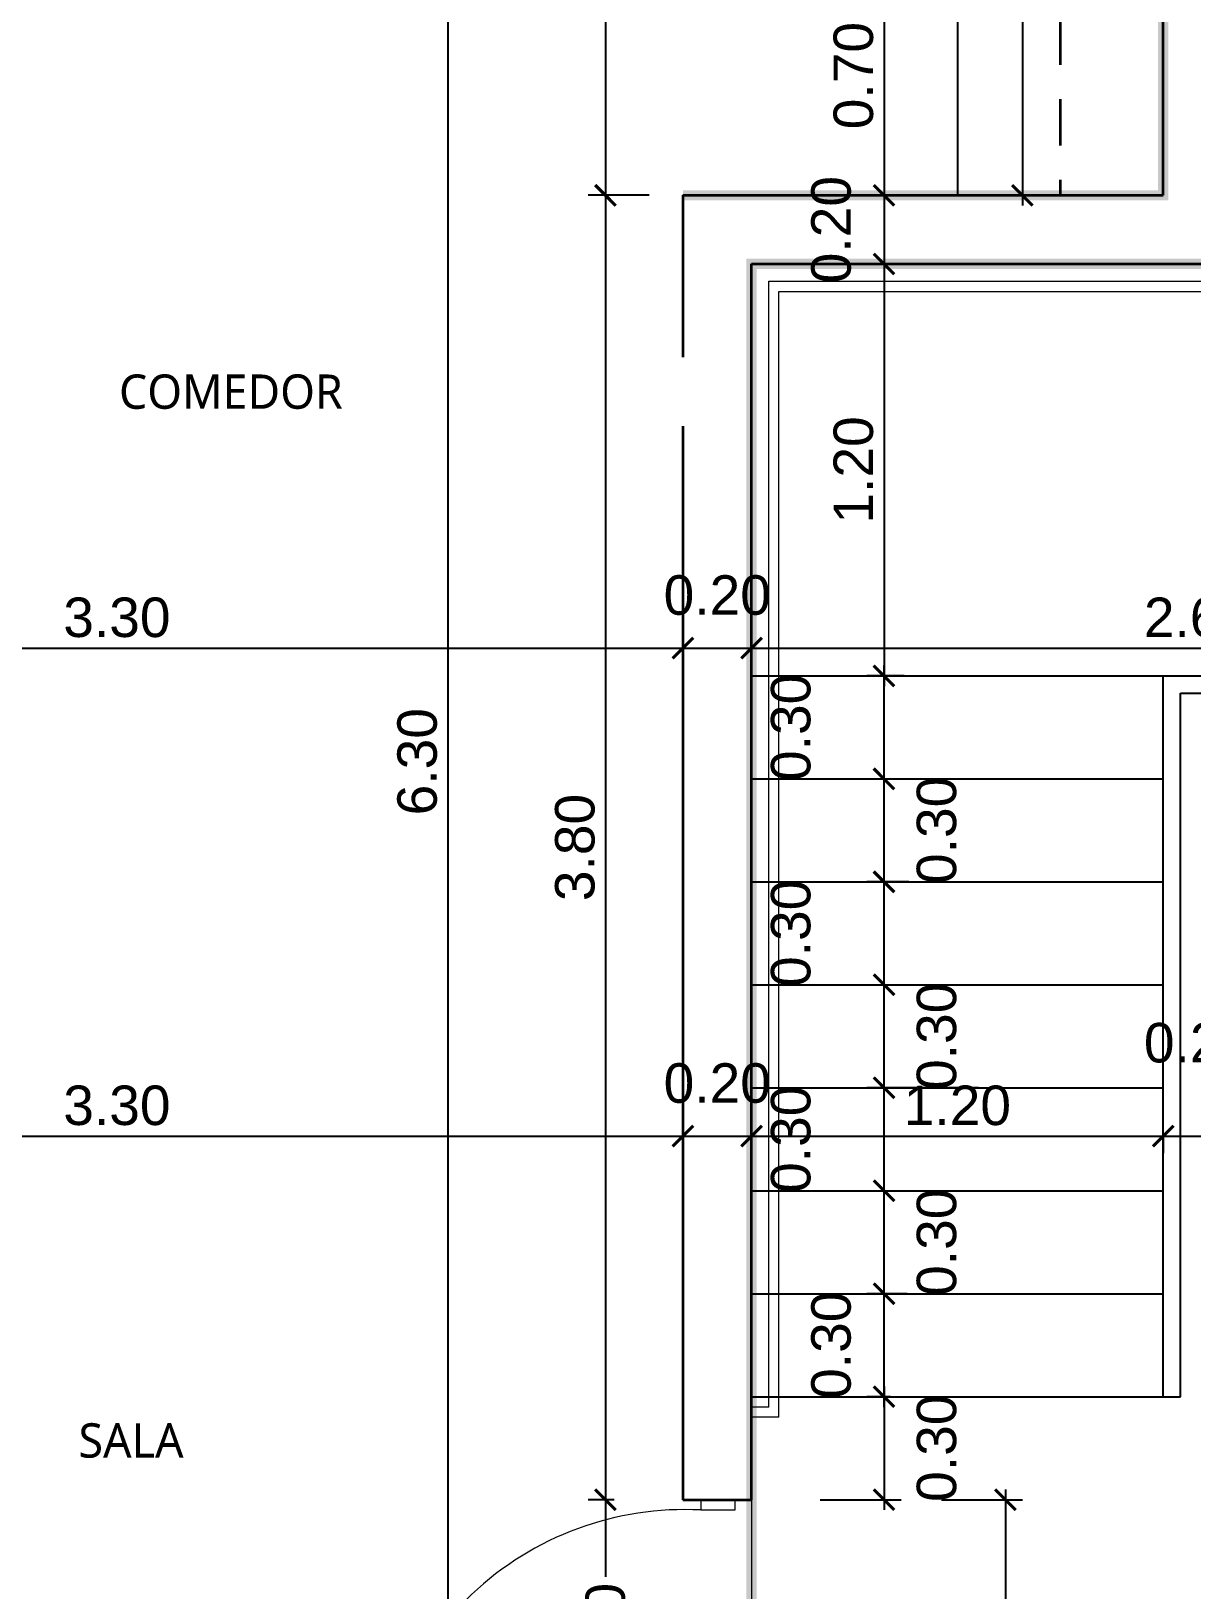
# Model space of a CAD drawing. Header units: feet. Extents: x -417 to 46, y -646 to -218.
# Drawn here: x -100.695 to -97.312, y -494.69 to -490.149 of the extents above; entities that cross this region are included whole.
import ezdxf

# ---------------------------------------------------------------- set-up
doc = ezdxf.new("R2010")
doc.units = ezdxf.units.FT
doc.header["$MEASUREMENT"] = 0
doc.linetypes.add('HIDDEN', pattern=[0.375, 0.25, -0.125])
for name, color, linetype in [('00-PISOS', 30, 'Continuous'), ('COCINA', 2, 'Continuous'), ('DIM', 10, 'Continuous'), ('escalera', 2, 'Continuous'), ('MB3', 8, 'Continuous')]:
    doc.layers.add(name, color=color, linetype=linetype)
for name, color, linetype, lineweight in [('A-WALL', 4, 'Continuous', 25), ('closet', 8, 'Continuous', 5), ('DIM-COTAS', 1, 'Continuous', 5), ('Piso', 8, 'Continuous', 9), ('puertas', 8, 'Continuous', 9), ('TXT', 2, 'Continuous', 9)]:
    doc.layers.add(name, color=color, linetype=linetype, lineweight=lineweight)
doc.styles.add('ads', font='trebuc.ttf', dxfattribs={"height": 0.14})
doc.styles.get("Standard").update_dxf_attribs({"font": 'arial.ttf', "height": 0.115})
doc.dimstyles.new('KEILY', dxfattribs={"dimtxt": 0.115, "dimasz": 0.06, "dimexe": 0.05, "dimexo": 0.2, "dimgap": 0.03, "dimtad": 1, "dimzin": 1, "dimdsep": 46, "dimtxsty": 'Standard', "dimblk": 'ARCHTICK', "dimcen": 2.5, "dimdle": 0.03, "dimclrd": 256, "dimclre": 256, "dimclrt": 7, "dimadec": 0, "dimazin": 0, "dimtfac": 1, "dimtmove": 2, "dimatfit": 3, "dimfxl": 0.2, "dimfxlon": 1, "dimtolj": 1, "dimtzin": 1, "dimarcsym": 0})

# ---------------------------------------------------------------- blocks, each defined once
blk = doc.blocks.new('A$C4D292AF4')
at = {"layer": 'puertas'}
for points in [[(0.03, 0.05), (0.07, 0.05), (0.07, 1.05), (0.03, 1.05)], [(0, 0), (0.03, 0), (0.03, 0.1), (0, 0.1)], [(0.97, 0), (1, 0), (1, 0.1), (0.97, 0.1)]]:
    blk.add_lwpolyline(points, close=True, dxfattribs=at)
blk.add_arc((0.0677, 0.1465), 0.9035, 357.0481, 89.8556, dxfattribs=at)
blk = doc.blocks.new('_ArchTick')
at = {"layer": 'DIM-COTAS', "color": 0, "const_width": 0.15}
blk.add_lwpolyline([(-0.5, -0.5), (0.5, 0.5)], dxfattribs=at)
blk = doc.blocks.new('*D1557')
at = {"layer": 'Defpoints', "color": 0, "transparency": 16777216}
for p in [(-100.5954, -489.1275), (-99.4809, -495.4275), (-99.2904, -495.4275)]:
    blk.add_point(p, dxfattribs=at)
at = {"layer": 'DIM', "lineweight": -2, "transparency": 16777216}
for p, q in [((-99.6809, -489.1275), (-99.4309, -489.1275)), ((-99.4809, -489.0975), (-99.4809, -495.4575)), ((-99.4809, -495.4275), (-99.5309, -495.4275))]:
    blk.add_line(p, q, dxfattribs=at)
at = {"layer": 'DIM', "lineweight": -2, "transparency": 16777216, "xscale": 0.06, "yscale": 0.06, "zscale": 0.06}
for p, rotation in [((-99.4809, -489.1275), 90), ((-99.4809, -495.4275), 270)]:
    blk.add_blockref('_ArchTick', p, dxfattribs=dict(at, rotation=rotation))
at = {"layer": 'DIM', "color": 7, "transparency": 16777216, "insert": (-99.5696, -492.2775), "char_height": 0.115, "attachment_point": 5, "rotation": 90}
blk.add_mtext('\\A1;6.30', dxfattribs=at)
blk = doc.blocks.new('*D1558')
at = {"layer": 'Defpoints', "color": 0, "transparency": 16777216}
for p in [(-98.8954, -487.2275), (-99.0212, -490.6275), (-98.6936, -490.6275)]:
    blk.add_point(p, dxfattribs=at)
at = {"layer": 'DIM', "lineweight": -2, "transparency": 16777216}
for p, q in [((-99.0212, -487.2275), (-99.0712, -487.2275)), ((-99.0212, -487.1975), (-99.0212, -490.6575)), ((-98.8936, -490.6275), (-99.0712, -490.6275))]:
    blk.add_line(p, q, dxfattribs=at)
at = {"layer": 'DIM', "lineweight": -2, "transparency": 16777216, "xscale": 0.06, "yscale": 0.06, "zscale": 0.06}
for p, rotation in [((-99.0212, -487.2275), 90), ((-99.0212, -490.6275), 270)]:
    blk.add_blockref('_ArchTick', p, dxfattribs=dict(at, rotation=rotation))
at = {"layer": 'DIM', "color": 7, "transparency": 16777216, "insert": (-99.1099, -488.9275), "char_height": 0.115, "attachment_point": 5, "rotation": 90}
blk.add_mtext('\\A1;3.40', dxfattribs=at)
blk = doc.blocks.new('*D1559')
at = {"layer": 'Defpoints', "color": 0, "transparency": 16777216}
for p in [(-98.6936, -490.6275), (-99.0212, -494.4275), (-98.7954, -494.4275)]:
    blk.add_point(p, dxfattribs=at)
at = {"layer": 'DIM', "lineweight": -2, "transparency": 16777216}
for p, q in [((-98.8936, -490.6275), (-99.0712, -490.6275)), ((-99.0212, -490.5975), (-99.0212, -494.4575)), ((-98.9954, -494.4275), (-99.0712, -494.4275))]:
    blk.add_line(p, q, dxfattribs=at)
at = {"layer": 'DIM', "lineweight": -2, "transparency": 16777216, "xscale": 0.06, "yscale": 0.06, "zscale": 0.06}
for p, rotation in [((-99.0212, -490.6275), 90), ((-99.0212, -494.4275), 270)]:
    blk.add_blockref('_ArchTick', p, dxfattribs=dict(at, rotation=rotation))
at = {"layer": 'DIM', "color": 7, "transparency": 16777216, "insert": (-99.1099, -492.5275), "char_height": 0.115, "attachment_point": 5, "rotation": 90}
blk.add_mtext('\\A1;3.80', dxfattribs=at)
blk = doc.blocks.new('*D1560')
at = {"layer": 'Defpoints', "color": 0, "transparency": 16777216}
for p in [(-98.7954, -494.4275), (-99.0212, -495.4275), (-98.8085, -495.4275)]:
    blk.add_point(p, dxfattribs=at)
at = {"layer": 'DIM', "lineweight": -2, "transparency": 16777216}
for p, q in [((-99.0212, -494.3975), (-99.0212, -494.6526)), ((-98.9954, -494.4275), (-99.0712, -494.4275)), ((-99.0212, -495.4575), (-99.0212, -495.0001)), ((-99.0085, -495.4275), (-99.0712, -495.4275))]:
    blk.add_line(p, q, dxfattribs=at)
at = {"layer": 'DIM', "lineweight": -2, "transparency": 16777216, "xscale": 0.06, "yscale": 0.06, "zscale": 0.06}
for p, rotation in [((-99.0212, -494.4275), 90), ((-99.0212, -495.4275), 270)]:
    blk.add_blockref('_ArchTick', p, dxfattribs=dict(at, rotation=rotation))
at = {"layer": 'DIM', "color": 7, "transparency": 16777216, "insert": (-99.0212, -494.8263), "char_height": 0.115, "attachment_point": 5, "rotation": 90}
blk.add_mtext('\\A1;1.00', dxfattribs=at)
blk = doc.blocks.new('*D1567')
at = {"layer": 'Defpoints', "color": 0, "transparency": 16777216}
for p in [(-97.9954, -489.9302), (-98.2093, -490.6275), (-97.9954, -490.6275)]:
    blk.add_point(p, dxfattribs=at)
at = {"layer": 'DIM', "lineweight": -2, "transparency": 16777216}
for p, q in [((-98.2093, -489.9002), (-98.2093, -490.6575)), ((-98.1954, -489.9302), (-98.2593, -489.9302)), ((-98.1954, -490.6275), (-98.2593, -490.6275))]:
    blk.add_line(p, q, dxfattribs=at)
at = {"layer": 'DIM', "lineweight": -2, "transparency": 16777216, "xscale": 0.06, "yscale": 0.06, "zscale": 0.06}
for p, rotation in [((-98.2093, -489.9302), 90), ((-98.2093, -490.6275), 270)]:
    blk.add_blockref('_ArchTick', p, dxfattribs=dict(at, rotation=rotation))
at = {"layer": 'DIM', "color": 7, "transparency": 16777216, "insert": (-98.2981, -490.2788), "char_height": 0.115, "attachment_point": 5, "rotation": 90}
blk.add_mtext('\\A1;0.70', dxfattribs=at)
blk = doc.blocks.new('*D1568')
at = {"layer": 'Defpoints', "color": 0, "transparency": 16777216}
for p in [(-97.9954, -490.6275), (-98.2093, -490.8275), (-97.9904, -490.8275)]:
    blk.add_point(p, dxfattribs=at)
at = {"layer": 'DIM', "lineweight": -2, "transparency": 16777216}
for p, q in [((-98.1954, -490.6275), (-98.2593, -490.6275)), ((-98.2093, -490.5975), (-98.2093, -490.8575)), ((-98.1904, -490.8275), (-98.2593, -490.8275))]:
    blk.add_line(p, q, dxfattribs=at)
at = {"layer": 'DIM', "lineweight": -2, "transparency": 16777216, "xscale": 0.06, "yscale": 0.06, "zscale": 0.06}
for p, rotation in [((-98.2093, -490.6275), 90), ((-98.2093, -490.8275), 270)]:
    blk.add_blockref('_ArchTick', p, dxfattribs=dict(at, rotation=rotation))
at = {"layer": 'DIM', "color": 7, "transparency": 16777216, "insert": (-98.3631, -490.7275), "char_height": 0.115, "attachment_point": 5, "rotation": 90}
blk.add_mtext('\\A1;0.20', dxfattribs=at)
blk = doc.blocks.new('*D1569')
at = {"layer": 'Defpoints', "color": 0, "transparency": 16777216}
for p in [(-97.9904, -490.8275), (-98.2093, -492.0275), (-97.9502, -492.0275)]:
    blk.add_point(p, dxfattribs=at)
at = {"layer": 'DIM', "lineweight": -2, "transparency": 16777216}
for p, q in [((-98.2093, -490.7975), (-98.2093, -492.0575)), ((-98.1904, -490.8275), (-98.2593, -490.8275)), ((-98.1502, -492.0275), (-98.2593, -492.0275))]:
    blk.add_line(p, q, dxfattribs=at)
at = {"layer": 'DIM', "lineweight": -2, "transparency": 16777216, "xscale": 0.06, "yscale": 0.06, "zscale": 0.06}
for p, rotation in [((-98.2093, -490.8275), 90), ((-98.2093, -492.0275), 270)]:
    blk.add_blockref('_ArchTick', p, dxfattribs=dict(at, rotation=rotation))
at = {"layer": 'DIM', "color": 7, "transparency": 16777216, "insert": (-98.2981, -491.4275), "char_height": 0.115, "attachment_point": 5, "rotation": 90}
blk.add_mtext('\\A1;1.20', dxfattribs=at)
blk = doc.blocks.new('*D1570')
at = {"layer": 'Defpoints', "color": 0, "transparency": 16777216}
for p in [(-97.9905, -494.1275), (-98.5954, -494.4275), (-98.2093, -494.4275)]:
    blk.add_point(p, dxfattribs=at)
at = {"layer": 'DIM', "lineweight": -2, "transparency": 16777216}
for p, q in [((-98.1905, -494.1275), (-98.2593, -494.1275)), ((-98.2093, -494.0975), (-98.2093, -494.4575)), ((-98.3954, -494.4275), (-98.1593, -494.4275))]:
    blk.add_line(p, q, dxfattribs=at)
at = {"layer": 'DIM', "lineweight": -2, "transparency": 16777216, "xscale": 0.06, "yscale": 0.06, "zscale": 0.06}
for p, rotation in [((-98.2093, -494.1275), 90), ((-98.2093, -494.4275), 270)]:
    blk.add_blockref('_ArchTick', p, dxfattribs=dict(at, rotation=rotation))
at = {"layer": 'DIM', "color": 7, "transparency": 16777216, "insert": (-98.0556, -494.2775), "char_height": 0.115, "attachment_point": 5, "rotation": 90}
blk.add_mtext('\\A1;0.30', dxfattribs=at)
blk = doc.blocks.new('*D1571')
at = {"layer": 'Defpoints', "color": 0, "transparency": 16777216}
for p in [(-98.2414, -494.4275), (-98.2414, -495.4275), (-97.8554, -495.4275)]:
    blk.add_point(p, dxfattribs=at)
at = {"layer": 'DIM', "lineweight": -2, "transparency": 16777216}
for p, q in [((-97.8554, -494.3975), (-97.8554, -495.4575)), ((-98.0414, -494.4275), (-97.8054, -494.4275)), ((-98.0414, -495.4275), (-97.8054, -495.4275))]:
    blk.add_line(p, q, dxfattribs=at)
at = {"layer": 'DIM', "lineweight": -2, "transparency": 16777216, "xscale": 0.06, "yscale": 0.06, "zscale": 0.06}
for p, rotation in [((-97.8554, -494.4275), 90), ((-97.8554, -495.4275), 270)]:
    blk.add_blockref('_ArchTick', p, dxfattribs=dict(at, rotation=rotation))
at = {"layer": 'DIM', "color": 7, "transparency": 16777216, "insert": (-97.9441, -494.9275), "char_height": 0.115, "attachment_point": 5, "rotation": 90}
blk.add_mtext('\\A1;1.00', dxfattribs=at)
blk = doc.blocks.new('*D1608')
at = {"layer": 'Defpoints', "color": 0, "transparency": 16777216}
for p in [(-100.5954, -489.1275), (-100.5954, -489.6716), (-102.0954, -490.3275)]:
    blk.add_point(p, dxfattribs=at)
at = {"layer": 'DIM', "lineweight": -2, "transparency": 16777216}
for p, q in [((-100.5954, -489.4716), (-100.5954, -489.7216)), ((-102.0954, -489.8716), (-102.0954, -489.6216)), ((-102.1254, -489.6716), (-100.5654, -489.6716))]:
    blk.add_line(p, q, dxfattribs=at)
at = {"layer": 'DIM', "lineweight": -2, "transparency": 16777216, "xscale": 0.06, "yscale": 0.06, "zscale": 0.06, "rotation": 180}
blk.add_blockref('_ArchTick', (-102.0954, -489.6716), dxfattribs=at)
at = {"layer": 'DIM', "lineweight": -2, "transparency": 16777216, "xscale": 0.06, "yscale": 0.06, "zscale": 0.06}
blk.add_blockref('_ArchTick', (-100.5954, -489.6716), dxfattribs=at)
at = {"layer": 'DIM', "color": 7, "transparency": 16777216, "insert": (-101.3454, -489.5829), "char_height": 0.115, "attachment_point": 5}
blk.add_mtext('\\A1;1.50', dxfattribs=at)
blk = doc.blocks.new('*D1618')
at = {"layer": 'Defpoints', "color": 0, "transparency": 16777216}
for p in [(-98.7954, -491.9464), (-98.7954, -492.0471), (-102.0954, -492.2341)]:
    blk.add_point(p, dxfattribs=at)
at = {"layer": 'DIM', "lineweight": -2, "transparency": 16777216}
for p, q in [((-102.0954, -492.0341), (-102.0954, -491.8964)), ((-98.7954, -491.9464), (-98.7954, -491.8964)), ((-102.1254, -491.9464), (-98.7654, -491.9464))]:
    blk.add_line(p, q, dxfattribs=at)
at = {"layer": 'DIM', "lineweight": -2, "transparency": 16777216, "xscale": 0.06, "yscale": 0.06, "zscale": 0.06, "rotation": 180}
blk.add_blockref('_ArchTick', (-102.0954, -491.9464), dxfattribs=at)
at = {"layer": 'DIM', "lineweight": -2, "transparency": 16777216, "xscale": 0.06, "yscale": 0.06, "zscale": 0.06}
blk.add_blockref('_ArchTick', (-98.7954, -491.9464), dxfattribs=at)
at = {"layer": 'DIM', "color": 7, "transparency": 16777216, "insert": (-100.4454, -491.8576), "char_height": 0.115, "attachment_point": 5}
blk.add_mtext('\\A1;3.30', dxfattribs=at)
blk = doc.blocks.new('*D1619')
at = {"layer": 'Defpoints', "color": 0, "transparency": 16777216}
for p in [(-98.5954, -491.9464), (-98.7954, -492.0471), (-98.5954, -492.1263)]:
    blk.add_point(p, dxfattribs=at)
at = {"layer": 'DIM', "lineweight": -2, "transparency": 16777216}
for p, q in [((-98.7954, -491.9464), (-98.7954, -491.8964)), ((-98.5954, -491.9464), (-98.5954, -491.8964)), ((-98.8254, -491.9464), (-98.5654, -491.9464))]:
    blk.add_line(p, q, dxfattribs=at)
at = {"layer": 'DIM', "lineweight": -2, "transparency": 16777216, "xscale": 0.06, "yscale": 0.06, "zscale": 0.06, "rotation": 180}
blk.add_blockref('_ArchTick', (-98.7954, -491.9464), dxfattribs=at)
at = {"layer": 'DIM', "lineweight": -2, "transparency": 16777216, "xscale": 0.06, "yscale": 0.06, "zscale": 0.06}
blk.add_blockref('_ArchTick', (-98.5954, -491.9464), dxfattribs=at)
at = {"layer": 'DIM', "color": 7, "transparency": 16777216, "insert": (-98.6954, -491.7927), "char_height": 0.115, "attachment_point": 5}
blk.add_mtext('\\A1;0.20', dxfattribs=at)
blk = doc.blocks.new('*D1620')
at = {"layer": 'Defpoints', "color": 0, "transparency": 16777216}
for p in [(-95.9954, -491.9464), (-95.9954, -492.0275), (-98.5954, -492.1263)]:
    blk.add_point(p, dxfattribs=at)
at = {"layer": 'DIM', "lineweight": -2, "transparency": 16777216}
for p, q in [((-98.5954, -491.9464), (-98.5954, -491.8964)), ((-95.9954, -491.9464), (-95.9954, -491.8964)), ((-98.6254, -491.9464), (-95.9654, -491.9464))]:
    blk.add_line(p, q, dxfattribs=at)
at = {"layer": 'DIM', "lineweight": -2, "transparency": 16777216, "xscale": 0.06, "yscale": 0.06, "zscale": 0.06, "rotation": 180}
blk.add_blockref('_ArchTick', (-98.5954, -491.9464), dxfattribs=at)
at = {"layer": 'DIM', "lineweight": -2, "transparency": 16777216, "xscale": 0.06, "yscale": 0.06, "zscale": 0.06}
blk.add_blockref('_ArchTick', (-95.9954, -491.9464), dxfattribs=at)
at = {"layer": 'DIM', "color": 7, "transparency": 16777216, "insert": (-97.2954, -491.8577), "char_height": 0.115, "attachment_point": 5}
blk.add_mtext('\\A1;2.60', dxfattribs=at)
blk = doc.blocks.new('*D1625')
at = {"layer": 'Defpoints', "color": 0, "transparency": 16777216}
for p in [(-102.0954, -493.1653), (-98.7954, -493.3681), (-98.7954, -493.4307)]:
    blk.add_point(p, dxfattribs=at)
at = {"layer": 'DIM', "lineweight": -2, "transparency": 16777216}
for p, q in [((-98.7954, -493.3681), (-98.7954, -493.3181)), ((-102.1254, -493.3681), (-98.7654, -493.3681)), ((-102.0954, -493.3653), (-102.0954, -493.4181))]:
    blk.add_line(p, q, dxfattribs=at)
at = {"layer": 'DIM', "lineweight": -2, "transparency": 16777216, "xscale": 0.06, "yscale": 0.06, "zscale": 0.06, "rotation": 180}
blk.add_blockref('_ArchTick', (-102.0954, -493.3681), dxfattribs=at)
at = {"layer": 'DIM', "lineweight": -2, "transparency": 16777216, "xscale": 0.06, "yscale": 0.06, "zscale": 0.06}
blk.add_blockref('_ArchTick', (-98.7954, -493.3681), dxfattribs=at)
at = {"layer": 'DIM', "color": 7, "transparency": 16777216, "insert": (-100.4454, -493.2793), "char_height": 0.115, "attachment_point": 5}
blk.add_mtext('\\A1;3.30', dxfattribs=at)
blk = doc.blocks.new('*D1626')
at = {"layer": 'Defpoints', "color": 0, "transparency": 16777216}
for p in [(-98.5954, -493.3681), (-98.7954, -493.4307), (-98.5954, -493.4523)]:
    blk.add_point(p, dxfattribs=at)
at = {"layer": 'DIM', "lineweight": -2, "transparency": 16777216}
for p, q in [((-98.7954, -493.3681), (-98.7954, -493.3181)), ((-98.5954, -493.3681), (-98.5954, -493.3181)), ((-98.8254, -493.3681), (-98.5654, -493.3681))]:
    blk.add_line(p, q, dxfattribs=at)
at = {"layer": 'DIM', "lineweight": -2, "transparency": 16777216, "xscale": 0.06, "yscale": 0.06, "zscale": 0.06, "rotation": 180}
blk.add_blockref('_ArchTick', (-98.7954, -493.3681), dxfattribs=at)
at = {"layer": 'DIM', "lineweight": -2, "transparency": 16777216, "xscale": 0.06, "yscale": 0.06, "zscale": 0.06}
blk.add_blockref('_ArchTick', (-98.5954, -493.3681), dxfattribs=at)
at = {"layer": 'DIM', "color": 7, "transparency": 16777216, "insert": (-98.6954, -493.2144), "char_height": 0.115, "attachment_point": 5}
blk.add_mtext('\\A1;0.20', dxfattribs=at)
blk = doc.blocks.new('*D1627')
at = {"layer": 'Defpoints', "color": 0, "transparency": 16777216}
for p in [(-97.3954, -493.3681), (-97.3954, -493.3681), (-98.5954, -493.4523)]:
    blk.add_point(p, dxfattribs=at)
at = {"layer": 'DIM', "lineweight": -2, "transparency": 16777216}
for p, q in [((-98.5954, -493.3681), (-98.5954, -493.3181)), ((-98.6254, -493.3681), (-97.3654, -493.3681)), ((-97.3954, -493.3681), (-97.3954, -493.4181))]:
    blk.add_line(p, q, dxfattribs=at)
at = {"layer": 'DIM', "lineweight": -2, "transparency": 16777216, "xscale": 0.06, "yscale": 0.06, "zscale": 0.06, "rotation": 180}
blk.add_blockref('_ArchTick', (-98.5954, -493.3681), dxfattribs=at)
at = {"layer": 'DIM', "lineweight": -2, "transparency": 16777216, "xscale": 0.06, "yscale": 0.06, "zscale": 0.06}
blk.add_blockref('_ArchTick', (-97.3954, -493.3681), dxfattribs=at)
at = {"layer": 'DIM', "color": 7, "transparency": 16777216, "insert": (-97.9954, -493.2794), "char_height": 0.115, "attachment_point": 5}
blk.add_mtext('\\A1;1.20', dxfattribs=at)
blk = doc.blocks.new('*D1628')
at = {"layer": 'Defpoints', "color": 0, "transparency": 16777216}
for p in [(-97.3954, -493.3681), (-97.1954, -493.3681), (-97.1954, -493.3681)]:
    blk.add_point(p, dxfattribs=at)
at = {"layer": 'DIM', "lineweight": -2, "transparency": 16777216}
for p, q in [((-97.1954, -493.3681), (-97.1954, -493.3181)), ((-97.4254, -493.3681), (-97.1654, -493.3681)), ((-97.3954, -493.3681), (-97.3954, -493.4181))]:
    blk.add_line(p, q, dxfattribs=at)
at = {"layer": 'DIM', "lineweight": -2, "transparency": 16777216, "xscale": 0.06, "yscale": 0.06, "zscale": 0.06, "rotation": 180}
blk.add_blockref('_ArchTick', (-97.3954, -493.3681), dxfattribs=at)
at = {"layer": 'DIM', "lineweight": -2, "transparency": 16777216, "xscale": 0.06, "yscale": 0.06, "zscale": 0.06}
blk.add_blockref('_ArchTick', (-97.1954, -493.3681), dxfattribs=at)
at = {"layer": 'DIM', "color": 7, "transparency": 16777216, "insert": (-97.2954, -493.0969), "char_height": 0.115, "attachment_point": 5}
blk.add_mtext('\\A1;0.20', dxfattribs=at)
blk = doc.blocks.new('*D3219')
at = {"layer": 'Defpoints', "color": 0, "transparency": 16777216}
for p in [(-98.2093, -493.8275), (-97.9414, -493.8275), (-97.9905, -494.1275)]:
    blk.add_point(p, dxfattribs=at)
at = {"layer": 'DIM', "lineweight": -2, "transparency": 16777216}
for p, q in [((-98.2093, -494.1575), (-98.2093, -493.7975)), ((-98.1414, -493.8275), (-98.2593, -493.8275)), ((-98.1905, -494.1275), (-98.2593, -494.1275))]:
    blk.add_line(p, q, dxfattribs=at)
at = {"layer": 'DIM', "lineweight": -2, "transparency": 16777216, "xscale": 0.06, "yscale": 0.06, "zscale": 0.06}
for p, rotation in [((-98.2093, -493.8275), 90), ((-98.2093, -494.1275), 270)]:
    blk.add_blockref('_ArchTick', p, dxfattribs=dict(at, rotation=rotation))
at = {"layer": 'DIM', "color": 7, "transparency": 16777216, "insert": (-98.3631, -493.9775), "char_height": 0.115, "attachment_point": 5, "rotation": 90}
blk.add_mtext('\\A1;0.30', dxfattribs=at)
blk = doc.blocks.new('*D3220')
at = {"layer": 'Defpoints', "color": 0, "transparency": 16777216}
for p in [(-98.2811, -493.5275), (-98.2093, -493.5275), (-97.9414, -493.8275)]:
    blk.add_point(p, dxfattribs=at)
at = {"layer": 'DIM', "lineweight": -2, "transparency": 16777216}
for p, q in [((-98.2093, -493.8575), (-98.2093, -493.4975)), ((-98.2093, -493.5275), (-98.1593, -493.5275)), ((-98.1414, -493.8275), (-98.2593, -493.8275))]:
    blk.add_line(p, q, dxfattribs=at)
at = {"layer": 'DIM', "lineweight": -2, "transparency": 16777216, "xscale": 0.06, "yscale": 0.06, "zscale": 0.06}
for p, rotation in [((-98.2093, -493.5275), 90), ((-98.2093, -493.8275), 270)]:
    blk.add_blockref('_ArchTick', p, dxfattribs=dict(at, rotation=rotation))
at = {"layer": 'DIM', "color": 7, "transparency": 16777216, "insert": (-98.0556, -493.6775), "char_height": 0.115, "attachment_point": 5, "rotation": 90}
blk.add_mtext('\\A1;0.30', dxfattribs=at)
blk = doc.blocks.new('*D3221')
at = {"layer": 'Defpoints', "color": 0, "transparency": 16777216}
for p in [(-98.2093, -493.2275), (-97.7339, -493.2275), (-98.2811, -493.5275)]:
    blk.add_point(p, dxfattribs=at)
at = {"layer": 'DIM', "lineweight": -2, "transparency": 16777216}
for p, q in [((-98.2093, -493.5575), (-98.2093, -493.1975)), ((-97.9339, -493.2275), (-98.2593, -493.2275)), ((-98.2093, -493.5275), (-98.1593, -493.5275))]:
    blk.add_line(p, q, dxfattribs=at)
at = {"layer": 'DIM', "lineweight": -2, "transparency": 16777216, "xscale": 0.06, "yscale": 0.06, "zscale": 0.06}
for p, rotation in [((-98.2093, -493.2275), 90), ((-98.2093, -493.5275), 270)]:
    blk.add_blockref('_ArchTick', p, dxfattribs=dict(at, rotation=rotation))
at = {"layer": 'DIM', "color": 7, "transparency": 16777216, "insert": (-98.4806, -493.3775), "char_height": 0.115, "attachment_point": 5, "rotation": 90}
blk.add_mtext('\\A1;0.30', dxfattribs=at)
blk = doc.blocks.new('*D3222')
at = {"layer": 'Defpoints', "color": 0, "transparency": 16777216}
for p in [(-98.3998, -492.9275), (-98.2093, -492.9275), (-97.7339, -493.2275)]:
    blk.add_point(p, dxfattribs=at)
at = {"layer": 'DIM', "lineweight": -2, "transparency": 16777216}
for p, q in [((-98.2093, -493.2575), (-98.2093, -492.8975)), ((-98.2093, -492.9275), (-98.1593, -492.9275)), ((-97.9339, -493.2275), (-98.2593, -493.2275))]:
    blk.add_line(p, q, dxfattribs=at)
at = {"layer": 'DIM', "lineweight": -2, "transparency": 16777216, "xscale": 0.06, "yscale": 0.06, "zscale": 0.06}
for p, rotation in [((-98.2093, -492.9275), 90), ((-98.2093, -493.2275), 270)]:
    blk.add_blockref('_ArchTick', p, dxfattribs=dict(at, rotation=rotation))
at = {"layer": 'DIM', "color": 7, "transparency": 16777216, "insert": (-98.0556, -493.0775), "char_height": 0.115, "attachment_point": 5, "rotation": 90}
blk.add_mtext('\\A1;0.30', dxfattribs=at)
blk = doc.blocks.new('*D3223')
at = {"layer": 'Defpoints', "color": 0, "transparency": 16777216}
for p in [(-98.2093, -492.6275), (-97.937, -492.6275), (-98.3998, -492.9275)]:
    blk.add_point(p, dxfattribs=at)
at = {"layer": 'DIM', "lineweight": -2, "transparency": 16777216}
for p, q in [((-98.137, -492.6275), (-98.2593, -492.6275)), ((-98.2093, -492.9575), (-98.2093, -492.5975)), ((-98.2093, -492.9275), (-98.1593, -492.9275))]:
    blk.add_line(p, q, dxfattribs=at)
at = {"layer": 'DIM', "lineweight": -2, "transparency": 16777216, "xscale": 0.06, "yscale": 0.06, "zscale": 0.06}
for p, rotation in [((-98.2093, -492.6275), 90), ((-98.2093, -492.9275), 270)]:
    blk.add_blockref('_ArchTick', p, dxfattribs=dict(at, rotation=rotation))
at = {"layer": 'DIM', "color": 7, "transparency": 16777216, "insert": (-98.4806, -492.7775), "char_height": 0.115, "attachment_point": 5, "rotation": 90}
blk.add_mtext('\\A1;0.30', dxfattribs=at)
blk = doc.blocks.new('*D3224')
at = {"layer": 'Defpoints', "color": 0, "transparency": 16777216}
for p in [(-98.4113, -492.3275), (-98.2093, -492.3275), (-97.937, -492.6275)]:
    blk.add_point(p, dxfattribs=at)
at = {"layer": 'DIM', "lineweight": -2, "transparency": 16777216}
for p, q in [((-98.2093, -492.6575), (-98.2093, -492.2975)), ((-98.2113, -492.3275), (-98.1593, -492.3275)), ((-98.137, -492.6275), (-98.2593, -492.6275))]:
    blk.add_line(p, q, dxfattribs=at)
at = {"layer": 'DIM', "lineweight": -2, "transparency": 16777216, "xscale": 0.06, "yscale": 0.06, "zscale": 0.06}
for p, rotation in [((-98.2093, -492.3275), 90), ((-98.2093, -492.6275), 270)]:
    blk.add_blockref('_ArchTick', p, dxfattribs=dict(at, rotation=rotation))
at = {"layer": 'DIM', "color": 7, "transparency": 16777216, "insert": (-98.0556, -492.4775), "char_height": 0.115, "attachment_point": 5, "rotation": 90}
blk.add_mtext('\\A1;0.30', dxfattribs=at)
blk = doc.blocks.new('*D3225')
at = {"layer": 'Defpoints', "color": 0, "transparency": 16777216}
for p in [(-98.2093, -492.0275), (-97.9804, -492.0275), (-98.4113, -492.3275)]:
    blk.add_point(p, dxfattribs=at)
at = {"layer": 'DIM', "lineweight": -2, "transparency": 16777216}
for p, q in [((-98.2093, -492.3575), (-98.2093, -491.9975)), ((-98.1804, -492.0275), (-98.2593, -492.0275)), ((-98.2113, -492.3275), (-98.1593, -492.3275))]:
    blk.add_line(p, q, dxfattribs=at)
at = {"layer": 'DIM', "lineweight": -2, "transparency": 16777216, "xscale": 0.06, "yscale": 0.06, "zscale": 0.06}
for p, rotation in [((-98.2093, -492.0275), 90), ((-98.2093, -492.3275), 270)]:
    blk.add_blockref('_ArchTick', p, dxfattribs=dict(at, rotation=rotation))
at = {"layer": 'DIM', "color": 7, "transparency": 16777216, "insert": (-98.4806, -492.1775), "char_height": 0.115, "attachment_point": 5, "rotation": 90}
blk.add_mtext('\\A1;0.30', dxfattribs=at)
blk = doc.blocks.new('*D3352')
at = {"layer": '00-PISOS', "lineweight": -2, "transparency": 16777216}
for p, q in [((-97.8059, -487.4975), (-97.8059, -490.6575)), ((-97.8059, -487.5275), (-97.8559, -487.5275)), ((-97.8059, -490.6275), (-97.8559, -490.6275))]:
    blk.add_line(p, q, dxfattribs=at)
at = {"layer": 'Defpoints', "color": 0, "transparency": 16777216}
for p in [(-97.6954, -487.5275), (-97.8059, -490.6275), (-97.6954, -490.6275)]:
    blk.add_point(p, dxfattribs=at)
at = {"layer": '00-PISOS', "lineweight": -2, "transparency": 16777216, "xscale": 0.06, "yscale": 0.06, "zscale": 0.06}
for p, rotation in [((-97.8059, -487.5275), 90), ((-97.8059, -490.6275), 270)]:
    blk.add_blockref('_ArchTick', p, dxfattribs=dict(at, rotation=rotation))
at = {"layer": '00-PISOS', "color": 7, "transparency": 16777216, "insert": (-97.8946, -489.0775), "char_height": 0.115, "attachment_point": 5, "rotation": 90}
blk.add_mtext('\\A1;3.10', dxfattribs=at)

msp = doc.modelspace()

# ---------------------------------------------------------------- linework, layer by layer
at = {"layer": '00-PISOS', "const_width": 0.03}
msp.add_lwpolyline([(-99.0954, -487.2275), (-97.3954, -487.2275), (-97.3954, -490.6275), (-98.7954, -490.6275)], dxfattribs=at)
msp.add_lwpolyline([(-95.9954, -494.1275), (-97.2454, -494.1275), (-97.2454, -492.0275), (-96.0454, -492.0275), (-95.9954, -490.8275), (-98.5954, -490.8275), (-98.5954, -496.4275), (-98.0454, -496.4275), (-98.0454, -496.6275), (-96.5454, -496.6275), (-96.5454, -496.4275), (-95.9954, -496.4275)], close=True, dxfattribs=at)
at = {"layer": 'A-WALL', "lineweight": 35, "extrusion": (-2.36783e-12, 8.94772e-16, -1)}
for p, q in [((-97.3954, -490.6275), (-97.3954, -487.2275)), ((-98.7954, -490.6275), (-98.7954, -494.4275)), ((-98.7954, -490.6275), (-97.3954, -490.6275)), ((-98.5954, -494.4275), (-98.5954, -490.8275)), ((-98.5954, -490.8275), (-95.9954, -490.8275)), ((-98.7954, -494.4275), (-98.5954, -494.4275))]:
    msp.add_line(p, q, dxfattribs=at)
at = {"layer": 'closet'}
for p, q in [((-98.5454, -494.1575), (-98.5454, -490.8775)), ((-98.5454, -490.8775), (-96.0454, -490.8775)), ((-98.5154, -494.1875), (-98.5154, -490.9075)), ((-98.5154, -490.9075), (-96.0754, -490.9075)), ((-98.5454, -494.1575), (-98.5954, -494.1575)), ((-98.5154, -494.1875), (-98.5954, -494.1875))]:
    msp.add_line(p, q, dxfattribs=at)
at = {"layer": 'COCINA', "extrusion": (-2.36783e-12, 8.94772e-16, -1)}
msp.add_line((-97.9954, -489.9302), (-97.9954, -490.6275), dxfattribs=at)
at = {"layer": 'escalera'}
for p, q in [((-98.5954, -492.0275), (-97.3954, -492.0275)), ((-97.3954, -494.1275), (-97.3954, -492.0275)), ((-97.3954, -492.0275), (-97.1954, -492.0275)), ((-97.3454, -494.1275), (-97.3454, -492.0775)), ((-97.3454, -492.0775), (-97.2454, -492.0775)), ((-98.5954, -492.3275), (-97.3954, -492.3275)), ((-98.5954, -492.6275), (-97.3954, -492.6275)), ((-98.5954, -492.9275), (-97.3954, -492.9275)), ((-98.5954, -493.2275), (-97.3954, -493.2275)), ((-98.5954, -493.5275), (-97.3954, -493.5275)), ((-98.5954, -493.8275), (-97.3954, -493.8275)), ((-98.5954, -494.1275), (-97.3954, -494.1275)), ((-97.3954, -494.1275), (-97.3454, -494.1275))]:
    msp.add_line(p, q, dxfattribs=at)
at = {"layer": 'MB3', "linetype": 'HIDDEN', "lineweight": 35, "ltscale": 0.54, "extrusion": (-2.36783e-12, 8.94772e-16, -1)}
msp.add_line((-97.6954, -487.5275), (-97.6954, -490.6275), dxfattribs=at)
at = {"layer": 'Piso'}
msp.add_line((-98.5954, -494.4275), (-98.5954, -495.4275), dxfattribs=at)

# ---------------------------------------------------------------- block references
at = {"layer": 'puertas', "extrusion": (-2.36783e-12, 8.94772e-16, -1), "xscale": -1, "rotation": 270}
msp.add_blockref('A$C4D292AF4', (98.6436, -495.4275), dxfattribs=at)

# ---------------------------------------------------------------- texts
at = {"layer": 'TXT', "insert": (-100.4041, -494.2049), "char_height": 0.1, "width": 2.838, "attachment_point": 2, "style": 'ads'}
msp.add_mtext('SALA', dxfattribs=at)

# ---------------------------------------------------------------- dimensions: what is measured, and where the dimension line sits
at = {"layer": '00-PISOS'}
dim = msp.add_linear_dim(base=(-97.8059, -490.6275), p1=(-97.6954, -487.5275), p2=(-97.6954, -490.6275), angle=90, dimstyle='KEILY', override={"dimfxl": 50}, dxfattribs=at)
dim.commit()
dim.dimension.update_dxf_attribs({"geometry": '*D3352', "text_midpoint": (-97.8946, -489.0775)})
at = {"layer": 'DIM'}
for base, p1, p2, picture, middle in [((-99.0212, -490.6275), (-98.8954, -487.2275), (-98.6936, -490.6275), '*D1558', (-99.1099, -488.9275)), ((-98.2093, -490.6275), (-97.9954, -489.9302), (-97.9954, -490.6275), '*D1567', (-98.2981, -490.2788)), ((-98.2093, -490.8275), (-97.9954, -490.6275), (-97.9904, -490.8275), '*D1568', (-98.3631, -490.7275)), ((-98.2093, -492.0275), (-97.9904, -490.8275), (-97.9502, -492.0275), '*D1569', (-98.2981, -491.4275)), ((-98.2093, -494.4275), (-97.9905, -494.1275), (-98.5954, -494.4275), '*D1570', (-98.0556, -494.2775)), ((-97.8554, -495.4275), (-98.2414, -494.4275), (-98.2414, -495.4275), '*D1571', (-97.9441, -494.9275))]:
    dim = msp.add_linear_dim(base=base, p1=p1, p2=p2, angle=90, dimstyle='KEILY', dxfattribs=at)
    dim.commit()
    dim.dimension.update_dxf_attribs({"geometry": picture, "text_midpoint": middle})
for base, p1, p2, picture, middle in [((-100.5954, -489.6716), (-102.0954, -490.3275), (-100.5954, -489.1275), '*D1608', (-101.3454, -489.5829)), ((-98.5954, -491.9464), (-98.7954, -492.0471), (-98.5954, -492.1263), '*D1619', (-98.6954, -491.7927)), ((-98.7954, -491.9464), (-102.0954, -492.2341), (-98.7954, -492.0471), '*D1618', (-100.4454, -491.8576)), ((-95.9954, -491.9464), (-98.5954, -492.1263), (-95.9954, -492.0275), '*D1620', (-97.2954, -491.8577)), ((-97.1954, -493.3681), (-97.3954, -493.3681), (-97.1954, -493.3681), '*D1628', (-97.2954, -493.0969)), ((-98.7954, -493.3681), (-102.0954, -493.1653), (-98.7954, -493.4307), '*D1625', (-100.4454, -493.2793)), ((-98.5954, -493.3681), (-98.7954, -493.4307), (-98.5954, -493.4523), '*D1626', (-98.6954, -493.2144)), ((-97.3954, -493.3681), (-98.5954, -493.4523), (-97.3954, -493.3681), '*D1627', (-97.9954, -493.2794))]:
    dim = msp.add_linear_dim(base=base, p1=p1, p2=p2, dimstyle='KEILY', dxfattribs=at)
    dim.commit()
    dim.dimension.update_dxf_attribs({"geometry": picture, "text_midpoint": middle})
for base, p1, p2, picture, middle in [((-98.2093, -492.0275), (-98.4113, -492.3275), (-97.9804, -492.0275), '*D3225', (-98.4806, -492.1775)), ((-98.2093, -492.3275), (-97.937, -492.6275), (-98.4113, -492.3275), '*D3224', (-98.0556, -492.4775)), ((-98.2093, -492.6275), (-98.3998, -492.9275), (-97.937, -492.6275), '*D3223', (-98.4806, -492.7775)), ((-98.2093, -492.9275), (-97.7339, -493.2275), (-98.3998, -492.9275), '*D3222', (-98.0556, -493.0775)), ((-98.2093, -493.2275), (-98.2811, -493.5275), (-97.7339, -493.2275), '*D3221', (-98.4806, -493.3775)), ((-98.2093, -493.5275), (-97.9414, -493.8275), (-98.2811, -493.5275), '*D3220', (-98.0556, -493.6775)), ((-98.2093, -493.8275), (-97.9905, -494.1275), (-97.9414, -493.8275), '*D3219', (-98.3631, -493.9775))]:
    dim = msp.add_linear_dim(base=base, p1=p1, p2=p2, angle=90, dimstyle='KEILY', override={"dimfxl": 50}, dxfattribs=at)
    dim.commit()
    dim.dimension.update_dxf_attribs({"geometry": picture, "text_midpoint": middle})
dim = msp.add_linear_dim(base=(-99.0212, -495.4275), p1=(-98.7954, -494.4275), p2=(-98.8085, -495.4275), angle=90, dimstyle='KEILY', dxfattribs=at)
dim.commit()
dim.dimension.update_dxf_attribs({"geometry": '*D1560', "text_midpoint": (-99.0212, -494.8263), "dimtype": 160})

# ---------------------------------------------------------------- next in the draw order: texts
at = {"layer": 'TXT', "insert": (-100.1131, -491.1494, -0.3375), "char_height": 0.1, "width": 2.838, "attachment_point": 2, "style": 'ads', "bg_fill": 2}
msp.add_mtext('COMEDOR', dxfattribs=at)

# ---------------------------------------------------------------- next in the draw order: dimensions: what is measured, and where the dimension line sits
at = {"layer": 'DIM'}
for base, p1, p2, picture, middle in [((-99.4809, -495.4275), (-100.5954, -489.1275), (-99.2904, -495.4275), '*D1557', (-99.5696, -492.2775)), ((-99.0212, -494.4275), (-98.6936, -490.6275), (-98.7954, -494.4275), '*D1559', (-99.1099, -492.5275))]:
    dim = msp.add_linear_dim(base=base, p1=p1, p2=p2, angle=90, dimstyle='KEILY', dxfattribs=at)
    dim.commit()
    dim.dimension.update_dxf_attribs({"geometry": picture, "text_midpoint": middle})

doc.saveas('drawing.dxf')
